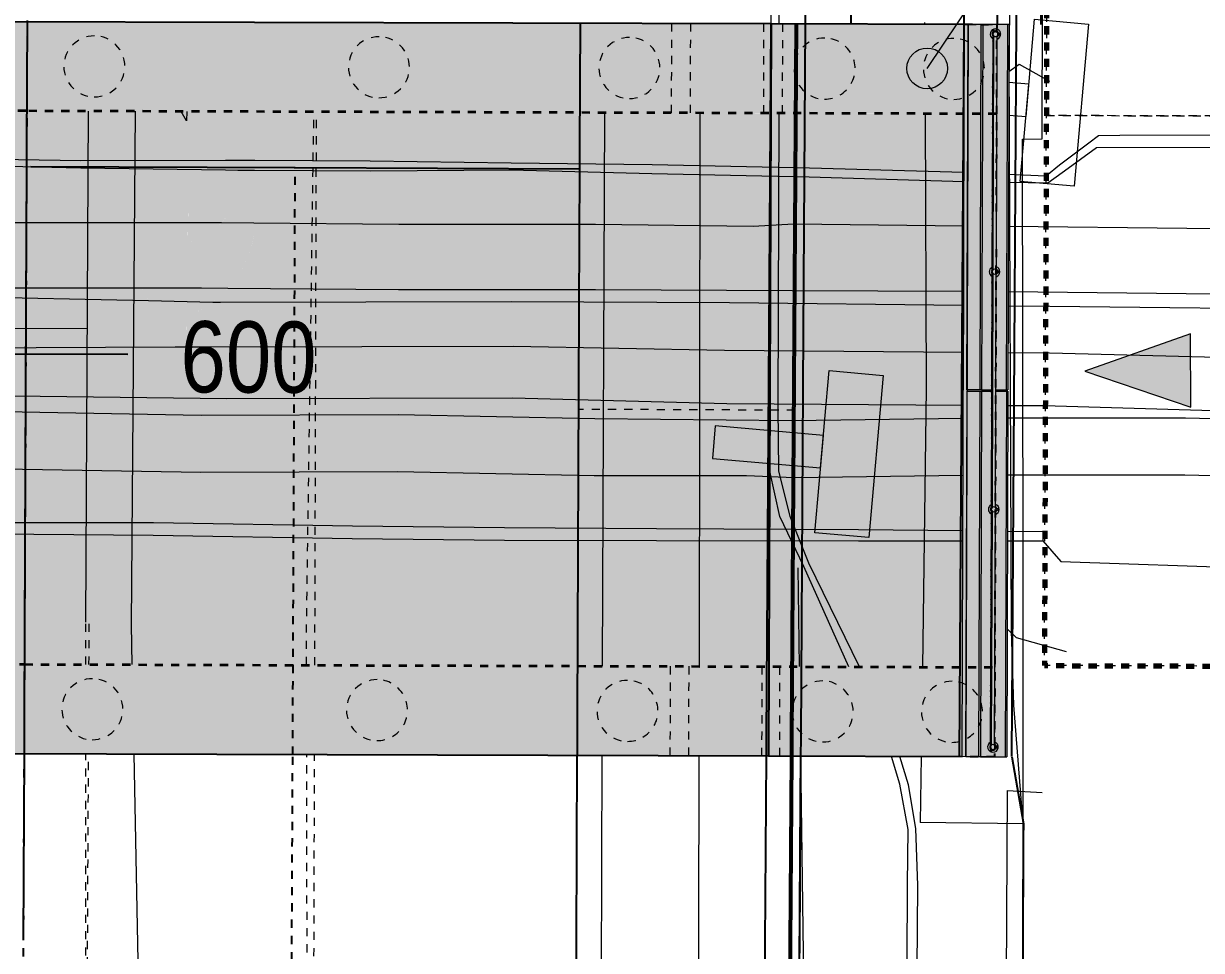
# Model space of a CAD drawing. Header units: metres. Extents: x -902 to -724, y 0 to 650.
# Drawn here: x -791.06 to -776.58, y 582.94 to 594.33 of the extents above; entities that cross this region are included whole.
import ezdxf

# ---------------------------------------------------------------- set-up
doc = ezdxf.new("R2010")
doc.units = ezdxf.units.M
for name, pattern in [('ControlLine', [0.02, 0.0125, -0.0025, 0.0025, -0.0025]), ('IMPORT-BDYS-Boundary _3_', [0.01, 0.009, -0.001]), ('IMPORT-BDYS-ProjBoundary', [0.008, 0.006, -0.002]), ('IMPORT-LNMK-LaneLine3 _3__2_', [0.012, 0.003, -0.009]), ('IMPORT-LNMK-LineCont _3_', [0.004, 0.001, -0.003]), ('JacobsDash', [0.0045, 0.003, -0.0015])]:
    doc.linetypes.add(name, pattern=pattern)
for name, color, linetype, lineweight in [('BRIDGE-ABUTMENT-CONC', 7, 'Continuous', 50), ('BRIDGE-FRAMING-LINE-18-HID', 7, 'JacobsDash', 15), ('BRIDGE-HDRAIL', 7, 'Continuous', 18), ('D-BDGE', 7, 'Continuous', 13), ('D-BDGE-FLOOR', 7, 'Continuous', 50), ('D-BDGE-FLOOR-HID', 7, 'JacobsDash', 15), ('D-BDGE-FNDN-LINES-18-HID', 7, 'JacobsDash', 15), ('D-BDGE-FRAMING', 7, 'Continuous', 50), ('D-BDGE-GEN-MOD', 7, 'Continuous', 35), ('D-BDGE-HDRAIL', 7, 'Continuous', 18), ('D-BDGE-LINE', 7, 'Continuous', 9), ('D-ENHA-GEN-LINE', 7, 'Continuous', 9), ('D-ENHA-TEXT', 7, 'Continuous', 9)]:
    doc.layers.add(name, color=color, linetype=linetype, lineweight=lineweight)
doc.styles.add('Arial Narrow_1', font='ARIALN.TTF', dxfattribs={"height": 0.875})

# ---------------------------------------------------------------- blocks, each defined once
blk = doc.blocks.new('T2DPAA-T2D-PWA-RW-M2D-000002_ControlLinesMinor_rvt-1-DRG-2871011 - SITE PLAN')
at = {"layer": 'D-BDGE', "color": 151, "linetype": 'ControlLine', "lineweight": 25, "true_color": 0x88c3ff}
blk.add_line((-1664.5, 535.071), (-1664.045, 643.233), dxfattribs=at)
at = {"layer": 'D-ENHA-GEN-LINE', "color": 151, "lineweight": 25, "true_color": 0x88c3ff}
blk.add_line((-1665.518, 590.28), (-1663.018, 590.27), dxfattribs=at)
blk.add_line((-1665.518, 590.28), (-1663.018, 590.27), dxfattribs=at)
at = {"layer": 'D-ENHA-GEN-LINE', "color": 151, "lineweight": 25, "true_color": 0x88c3ff, "insert": (-1662.366, 590.678), "char_height": 0.875, "width": 2.0443, "attachment_point": 1, "rotation": 359.7587, "style": 'Arial Narrow_1'}
blk.add_mtext('600', dxfattribs=at)
blk.add_mtext('600', dxfattribs=at)
blk = doc.blocks.new('T2DPAA-T2D-C3S-RW-M2D-100010_dwg-40802999-DRG-2871011 - SITE PLAN')
at = {"color": 9, "lineweight": 25, "true_color": 0xc3c3c3}
blk.add_line((251.097, -122.001), (253.358, -121.812), dxfattribs=at)
at = {"color": 9, "lineweight": 25, "true_color": 0xc3c3c3, "flags": 128}
for points in [[(253.362, -121.811), (253.871, -121.769), (258.854, -121.351), (260.554, -121.209), (260.82, -121.187), (262.333, -121.06)], [(260.558, -121.259), (260.829, -124.497), (260.975, -126.242), (261.121, -127.985)], [(253.938, -128.587), (254.439, -128.545), (259.421, -128.128), (261.121, -127.985), (261.388, -127.963), (262.908, -127.836)], [(222.989, -131.178), (224.543, -131.048), (227.521, -130.799), (228.525, -130.715), (229.526, -130.631), (233.035, -130.337), (233.036, -130.337), (234.508, -130.214), (239.491, -129.796), (242.979, -129.504), (243.065, -129.497), (244.474, -129.379), (246.528, -129.207), (248.461, -129.045), (248.463, -129.045), (248.464, -129.045), (249.456, -128.962), (251.212, -128.815), (251.31, -128.807), (251.412, -128.798), (251.431, -128.797), (251.664, -128.777), (253.933, -128.587)], [(263.142, -130.594), (264.634, -130.472), (267.781, -130.198), (269.445, -130.053), (269.482, -130.048), (269.518, -130.04), (269.554, -130.029), (269.588, -130.015), (269.621, -129.998), (269.81, -129.871), (269.84, -129.849), (270.731, -129.112), (270.921, -129.096)], [(263.387, -133.483), (264.878, -133.357), (266.458, -133.223), (266.585, -133.212), (269.352, -132.977), (269.927, -132.929), (270.894, -132.846), (271.468, -132.798), (271.746, -132.774), (271.802, -132.77), (271.983, -132.755), (272.573, -132.706), (272.589, -132.705), (274.842, -132.519)], [(254.135, -130.903), (254.362, -130.884), (259.345, -130.478), (263.106, -130.171)], [(263.189, -131.154), (264.681, -131.028), (266.27, -130.893), (266.395, -130.883), (266.395, -130.883), (269.099, -130.653), (269.137, -130.648), (269.541, -130.595), (269.831, -130.557), (270.315, -130.492), (270.898, -130.415), (270.996, -130.402), (271.533, -130.331)], [(254.16, -131.202), (254.386, -131.183), (259.37, -130.777), (263.131, -130.47)], [(254.162, -131.227), (254.388, -131.208), (259.372, -130.801), (263.133, -130.495)], [(254.171, -131.326), (254.397, -131.308), (259.38, -130.901), (263.142, -130.594)], [(248.609, -130.839), (248.614, -130.839), (249.466, -130.778), (249.544, -130.772), (251.306, -131.368), (251.331, -131.375), (251.435, -131.399), (251.46, -131.404), (251.486, -131.406), (251.599, -131.409), (251.625, -131.408), (251.864, -131.389), (254.155, -131.202)], [(248.611, -130.864), (248.616, -130.864), (249.468, -130.803), (249.541, -130.798), (251.298, -131.391), (251.325, -131.399), (251.429, -131.423), (251.457, -131.429), (251.485, -131.431), (251.598, -131.434), (251.627, -131.433), (251.866, -131.414), (254.157, -131.227)], [(248.619, -130.964), (248.624, -130.963), (249.475, -130.903), (249.529, -130.899), (251.266, -131.486), (251.302, -131.497), (251.406, -131.521), (251.443, -131.528), (251.48, -131.531), (251.596, -131.534), (251.633, -131.533), (251.874, -131.514), (254.165, -131.327)], [(248.744, -130.955), (249.529, -130.899), (251.266, -131.486), (251.48, -131.531), (251.633, -131.533), (253.634, -131.37), (254.172, -131.326)], [(251.605, -131.109), (251.84, -131.09), (254.129, -130.903)], [(263.341, -132.948), (264.832, -132.821), (266.426, -132.686), (266.551, -132.676), (266.551, -132.676), (269.256, -132.447), (269.294, -132.443), (269.853, -132.369), (270.814, -132.242), (271.689, -132.126)], [(263.303, -132.537), (264.799, -132.415), (266.293, -132.294)], [(254.336, -133.269), (256.966, -133.055), (261.95, -132.648), (263.306, -132.537)], [(263.356, -133.18), (264.851, -133.058), (266.346, -132.936)], [(254.391, -133.912), (259.372, -133.505), (263.358, -133.18)], [(254.389, -133.912), (253.579, -134.124), (253.417, -134.138), (252.936, -134.178), (252.42, -134.221), (251.424, -134.304), (250.427, -134.387), (249.525, -134.462), (249.513, -134.463), (249.43, -134.47), (248.434, -134.553), (247.437, -134.636), (246.441, -134.719), (245.444, -134.802), (244.515, -134.879), (244.448, -134.885), (244.417, -134.887), (243.451, -134.968), (242.455, -135.051), (241.458, -135.134), (240.462, -135.217)]]:
    blk.add_lwpolyline(points, dxfattribs=at)
at = {"color": 9, "linetype": 'IMPORT-LNMK-LaneLine3 _3__2_', "lineweight": 25, "true_color": 0xc3c3c3, "flags": 128}
for points in [[(253.642, -125.099), (254.147, -125.057), (259.129, -124.64), (260.829, -124.497)], [(202.492, -129.381), (203.522, -129.296), (204.321, -129.229), (207.908, -128.929), (209.304, -128.812), (211.28, -128.646), (212.572, -128.538), (214.286, -128.395), (215.06, -128.33), (219.269, -127.977), (221.929, -127.755), (222.697, -127.69), (224.251, -127.56), (227.229, -127.311), (228.233, -127.227), (229.234, -127.143), (232.743, -126.849), (232.744, -126.849), (234.216, -126.726), (239.199, -126.309), (242.687, -126.017), (242.773, -126.009), (244.182, -125.891), (246.236, -125.719), (248.169, -125.558), (248.171, -125.557), (248.172, -125.557), (249.164, -125.474), (250.92, -125.327), (251.018, -125.319), (251.12, -125.311), (251.139, -125.309), (251.372, -125.289), (253.637, -125.1)]]:
    blk.add_lwpolyline(points, dxfattribs=at)
blk = doc.blocks.new('T2DPAA-T2D-PWC-RW-M2D-100010_RoadDesign_rvt-1-DRG-2871011 - SITE PLAN')
at = {"color": 9, "lineweight": 25, "true_color": 0xc3c3c3, "rotation": 84.9723245667552}
blk.add_blockref('T2DPAA-T2D-C3S-RW-M2D-100010_dwg-40802999-DRG-2871011 - SITE PLAN', (-1807.835, 343.649), dxfattribs=at)
blk = doc.blocks.new('T2DPAA-T2D-PWA-SU-M2D-000002_dwg-40815123-DRG-2871011 - SITE PLAN')
at = {"color": 9, "linetype": 'IMPORT-LNMK-LineCont _3_', "lineweight": 18, "true_color": 0xc0c0c0}
blk.add_line((35.117, 1553.895), (35.637, 1553.938), dxfattribs=at)
at = {"color": 9, "lineweight": 18, "true_color": 0xc0c0c0}
for p, q in [((39.636, 1553.559), (39.688, 1552.769)), ((39.097, 1553.182), (39.109, 1553.05)), ((40.632, 1553.157), (40.623, 1553.258)), ((40.697, 1552.351), (40.665, 1552.749)), ((41.343, 1552.399), (41.326, 1552.604)), ((41.451, 1552.613), (41.468, 1552.408)), ((37.066, 1545.317), (35.856, 1545.194)), ((43.877, 1544.35), (43.857, 1544.348)), ((34.887, 1543.603), (34.08, 1543.544)), ((34.172, 1542.278), (37.357, 1542.562))]:
    blk.add_line(p, q, dxfattribs=at)
at = {"color": 9, "lineweight": 18, "true_color": 0xc0c0c0, "flags": 128}
for points in [[(34.192, 1577.745), (34.305, 1576.209), (34.437, 1573.817), (34.584, 1571.426), (34.73, 1569.036), (34.849, 1566.643), (34.989, 1564.951), (35.299, 1564.731), (35.305, 1564.726), (35.356, 1564.691), (35.488, 1563.325), (35.654, 1563.129), (35.705, 1563.069), (36.006, 1562.714), (36.08, 1562.626), (36.293, 1560.331), (36.475, 1558.136), (36.709, 1555.697), (36.924, 1553.258), (37.098, 1550.816), (37.244, 1548.952), (37.394, 1547.088), (37.6, 1544.613), (37.698, 1543.338)], [(38.371, 1543.395), (38.161, 1545.457), (38.137, 1546.043), (37.971, 1547.911), (37.808, 1550.323), (37.589, 1552.733), (37.417, 1555.159), (37.277, 1557.564), (37.017, 1559.967), (36.841, 1562.395), (36.667, 1564.8), (36.424, 1567.204), (36.213, 1569.623), (36.016, 1572.039), (35.83, 1574.452), (35.626, 1576.863), (35.553, 1577.732)], [(39.071, 1543.454), (38.858, 1545.548), (38.671, 1547.962), (38.507, 1550.378), (38.288, 1552.789), (38.117, 1555.205), (37.976, 1557.623), (37.715, 1560.03), (37.541, 1562.445), (37.365, 1564.86), (37.122, 1567.27), (36.912, 1569.682), (36.715, 1572.095), (36.529, 1574.509), (36.325, 1576.921), (36.258, 1577.724)], [(36.404, 1577.723), (36.473, 1576.824), (37, 1570.04), (37.252, 1566.359), (37.552, 1562.782), (37.969, 1559.493), (38.273, 1555.769), (38.523, 1552.495), (38.837, 1548.996), (38.999, 1546.364), (39.234, 1543.468)], [(36.977, 1577.717), (37.033, 1576.925), (37.617, 1570.129), (37.841, 1566.481), (38.136, 1562.903), (38.64, 1559.517), (38.862, 1555.739), (39.097, 1553.182)], [(37.672, 1577.71), (37.723, 1577.044), (38.378, 1570.184), (38.623, 1566.544), (38.87, 1562.986), (39.289, 1559.563), (39.481, 1555.888), (39.636, 1553.559)], [(39.781, 1553.661), (39.635, 1555.333), (39.431, 1557.746), (39.273, 1560.162), (39.058, 1562.574), (38.843, 1564.985), (38.696, 1567.403), (38.495, 1569.816), (38.293, 1572.228), (38.13, 1574.644), (37.926, 1577.057), (37.861, 1577.708)], [(40.623, 1553.258), (40.435, 1555.402), (40.232, 1557.806), (40.209, 1558.138), (40.189, 1558.563), (40.074, 1560.224), (39.859, 1562.645), (39.644, 1565.045), (39.497, 1567.46), (39.296, 1569.882), (39.094, 1572.289), (38.931, 1574.705), (38.726, 1577.13), (38.669, 1577.7)], [(41.326, 1552.604), (41.314, 1552.756), (41.185, 1554.531), (41.068, 1556.317), (40.913, 1558.101), (40.764, 1559.651), (40.704, 1560.328), (40.566, 1562.144), (40.482, 1563.021), (40.495, 1563.083), (40.527, 1563.151), (40.846, 1563.492), (40.746, 1564.753), (40.723, 1565.153), (40.695, 1565.646), (40.535, 1567.952), (40.354, 1570.257), (40.154, 1572.56), (39.977, 1574.741), (39.819, 1576.673), (39.716, 1577.689)], [(34.846, 1564.691), (35.01, 1564.704), (35.076, 1564.709), (35.216, 1564.609), (35.341, 1563.311), (35.959, 1562.593), (36.027, 1562.508), (36.2, 1560.323), (36.375, 1558.127), (36.576, 1555.688), (36.771, 1553.247), (36.945, 1550.805), (37.089, 1548.939), (37.247, 1547.075), (37.462, 1544.601), (37.573, 1543.327)], [(41.124, 1563.519), (40.945, 1563.504), (40.89, 1563.434), (40.853, 1563.389), (40.628, 1563.107), (40.583, 1563.055), (40.546, 1563.012), (40.656, 1562.151), (40.82, 1560.338), (40.867, 1559.66), (41.009, 1558.108), (41.15, 1556.324), (41.278, 1554.538), (41.438, 1552.766), (41.451, 1552.613)], [(41.939, 1553.925), (35.647, 1553.421), (35.162, 1553.369)], [(39.871, 1552.599), (39.846, 1552.921), (39.781, 1553.661)], [(41.993, 1553.294), (41.878, 1553.287), (41.987, 1553.36)], [(34.068, 1553.251), (29.224, 1552.728), (23.415, 1552.319), (22.844, 1552.279), (19.984, 1552.053), (16.019, 1551.682), (15.639, 1551.655), (14.263, 1551.558), (12.339, 1551.423), (8.487, 1551.105), (4.823, 1550.727), (-1.433, 1550.212), (-8.177, 1549.584), (-13.744, 1549.143), (-16.744, 1548.971), (-17.083, 1548.935)], [(40.665, 1552.749), (40.646, 1552.988), (40.632, 1553.157)], [(39.109, 1553.05), (39.137, 1552.747), (39.47, 1549.042), (39.651, 1546.448), (39.884, 1543.523)], [(39.688, 1552.769), (39.694, 1552.674), (40.014, 1549.116), (40.24, 1546.437), (40.458, 1543.572)], [(40.624, 1543.586), (40.449, 1545.683), (40.248, 1548.095), (40.037, 1550.507), (39.871, 1552.599)], [(41.427, 1543.654), (41.265, 1545.739), (41.195, 1546.231), (41.048, 1548.164), (40.838, 1550.574), (40.697, 1552.351)], [(41.97, 1543.7), (41.861, 1545.597), (41.732, 1547.529), (41.623, 1549.258), (41.458, 1550.982), (41.343, 1552.399)], [(41.468, 1552.408), (41.584, 1550.993), (41.714, 1549.264), (41.845, 1547.536), (41.975, 1545.604), (42.086, 1543.709)], [(43.697, 1546.23), (50, 1546.745), (51.468, 1547.454), (51.938, 1547.566), (53.975, 1547.719), (58.389, 1548.047), (58.717, 1548.084), (60.831, 1548.263), (65.271, 1548.655), (69.415, 1549.025), (71.871, 1549.252), (72.402, 1549.274), (78.431, 1549.71), (78.784, 1549.768), (83.669, 1550.207), (88.464, 1550.546), (89.134, 1550.528), (89.91, 1550.393), (90.615, 1550.147), (91.334, 1549.735), (91.998, 1549.181)], [(43.705, 1546.129), (50.093, 1546.666), (51.383, 1547.298), (52.024, 1547.254), (53.989, 1547.414), (58.398, 1547.745), (58.756, 1547.961), (60.9, 1548.178)], [(35.752, 1546.416), (38.932, 1546.691), (42.527, 1547.002)], [(19.405, 1545.036), (26.457, 1545.643), (32.481, 1546.134), (34.657, 1546.322)], [(35.908, 1544.584), (37.086, 1545.243), (37.675, 1545.59), (38.217, 1545.764), (39.015, 1545.849), (42.6, 1546.141)], [(35.919, 1544.452), (37.132, 1545.186), (37.684, 1545.466), (38.232, 1545.653), (39.004, 1545.731), (42.609, 1546.036)], [(34.762, 1545.082), (28.441, 1544.439), (22.029, 1543.976), (17.708, 1543.704)], [(42.761, 1544.247), (39.397, 1543.936), (35.985, 1543.684)], [(19.43, 1542.465), (26.705, 1543.081), (33.305, 1543.633), (33.979, 1543.684), (34.525, 1543.833), (34.857, 1543.964)], [(19.48, 1542.355), (26.68, 1542.976), (33.303, 1543.505), (34.002, 1543.59), (34.527, 1543.725), (34.865, 1543.863)], [(42.58, 1542.784), (47.657, 1543.218), (52.339, 1543.627), (52.447, 1543.581)], [(-1.093, 1538.732), (-1.165, 1539.333), (-0.713, 1539.361), (5.581, 1539.88), (11.255, 1540.36), (11.686, 1540.412), (14.269, 1540.601), (14.276, 1540.571), (17.387, 1540.824), (25.087, 1541.502), (30.112, 1541.937), (34.172, 1542.278), (34.08, 1543.544)], [(34.172, 1542.278), (35.615, 1542.524), (36.522, 1542.629), (43.562, 1543.279), (44.309, 1543.334), (44.337, 1543.349)], [(42.035, 1542.341), (42.035, 1543.007), (43.235, 1543.007), (43.235, 1543.254)], [(42.835, 1543.22), (42.835, 1543.007), (44.035, 1543.007), (44.035, 1542.341), (42.035, 1542.341)], [(43.366, 1543.265), (43.468, 1543.149), (43.295, 1542.758)], [(37.357, 1542.562), (42.553, 1543.026), (42.58, 1542.784)], [(40.5, 1543.023), (40.539, 1542.509), (40.824, 1538.827), (41.204, 1535.212), (41.509, 1531.576), (41.796, 1528.073), (42.029, 1524.276), (42.343, 1521.625)], [(42.467, 1521.64), (42.279, 1523.969), (42.091, 1526.383), (41.879, 1528.795), (41.67, 1531.207), (41.444, 1533.618), (41.222, 1536.029), (41.024, 1538.442), (40.835, 1540.856), (40.668, 1543.037)], [(43.264, 1521.754), (43.08, 1524.033), (42.892, 1526.449), (42.68, 1528.865), (42.471, 1531.279), (42.244, 1533.692), (42.022, 1536.098), (41.825, 1538.506), (41.636, 1540.918), (41.469, 1543.105)], [(44.251, 1521.896), (44.08, 1523.882), (43.929, 1525.901), (43.765, 1527.919), (43.547, 1530.326), (43.344, 1532.735), (43.111, 1535.141), (42.908, 1537.55), (42.721, 1539.961), (42.53, 1542.108), (42.209, 1542.478), (42.102, 1542.6), (42.041, 1542.668), (42.008, 1543.15)], [(42.111, 1543.159), (42.132, 1542.704), (42.135, 1542.692), (42.281, 1542.544), (42.581, 1542.208), (42.683, 1542.097), (42.707, 1541.839), (42.866, 1540.111), (43.014, 1538.133), (43.245, 1536.165), (43.327, 1534.023), (43.472, 1532.595), (43.605, 1530.811), (43.765, 1528.57), (43.991, 1526.334), (44.158, 1524.093), (44.365, 1521.913)], [(40.926, 1521.418), (40.708, 1523.836), (40.497, 1526.248), (40.28, 1528.66), (40.06, 1531.071), (39.846, 1533.483), (39.677, 1535.898), (39.47, 1538.31), (39.315, 1540.727), (39.123, 1542.904)], [(39.279, 1542.917), (39.315, 1542.477), (39.534, 1538.736), (39.843, 1535.131), (40.101, 1531.458), (40.425, 1527.98), (40.752, 1524.158), (40.981, 1521.423)], [(39.928, 1542.974), (39.969, 1542.463), (40.192, 1538.82), (40.529, 1535.18), (40.802, 1531.498), (41.148, 1528.024), (41.465, 1524.246), (41.678, 1521.451)], [(37.74, 1542.787), (37.773, 1542.353), (37.659, 1542.343), (37.425, 1542.103), (37.68, 1537.326), (37.897, 1535.106), (38.248, 1530.661), (39.014, 1521.815), (39.07, 1521.151)], [(37.621, 1542.777), (37.659, 1542.343), (37.425, 1542.103)], [(40.231, 1521.318), (40.009, 1523.774), (39.798, 1526.186), (39.581, 1528.596), (39.361, 1531.008), (39.147, 1533.427), (38.978, 1535.844), (38.771, 1538.258), (38.615, 1540.674), (38.424, 1542.845)], [(36.326, 1541.936), (36.445, 1542.563), (36.544, 1542.686)], [(17.405, 1540.781), (17.33, 1541.169), (24.208, 1541.73), (30.705, 1542.187), (34.566, 1542.507), (34.576, 1542.082)]]:
    blk.add_lwpolyline(points, dxfattribs=at)
at = {"color": 9, "linetype": 'IMPORT-LNMK-LineCont _3_', "lineweight": 18, "true_color": 0xc0c0c0, "flags": 128}
for points in [[(22.864, 1552.851), (29.063, 1553.392), (34.021, 1553.804)], [(35.344, 1551.228), (35.834, 1551.272), (42.125, 1551.735)], [(12.496, 1549.299), (16.148, 1549.536), (20.083, 1549.921), (23.384, 1550.195), (29.224, 1550.681), (34.248, 1551.13)]]:
    blk.add_lwpolyline(points, dxfattribs=at)
at = {"color": 9, "lineweight": 18, "true_color": 0xc0c0c0, "flags": 128}
blk.add_lwpolyline([(37.512, 1544.48), (37.512, 1545.146), (38.712, 1545.146), (38.712, 1546.48), (38.312, 1546.48), (38.312, 1545.146), (39.512, 1545.146), (39.512, 1544.48)], close=True, dxfattribs=at)
blk = doc.blocks.new('T2DPAA-T2D-PWA-SU-M2D-000001_dwg-40815111-DRG-2871011 - SITE PLAN')
at = {"color": 9, "linetype": 'IMPORT-BDYS-Boundary _3_', "lineweight": 18, "true_color": 0xc0c0c0}
blk.add_line((121.069, 1639.337), (124.495, 1599.034), dxfattribs=at)
at = {"color": 9, "linetype": 'IMPORT-BDYS-Boundary _3_', "lineweight": 18, "true_color": 0xc0c0c0, "flags": 128}
for points in [[(124.495, 1599.034), (121.069, 1639.337), (138.228, 1640.786)], [(117.761, 1598.442), (114.514, 1636.639), (114.333, 1638.769), (121.069, 1639.337)]]:
    blk.add_lwpolyline(points, dxfattribs=at)
blk = doc.blocks.new('T2DPAA-T2D-PWA-GN-XRF-000103_dwg-40807629-DRG-2871011 - SITE PLAN')
at = {"color": 200, "linetype": 'IMPORT-BDYS-ProjBoundary', "lineweight": 70, "true_color": 0xbf00ff, "flags": 128}
blk.add_lwpolyline([(380.558, 1470.686), (378.19, 1470.486), (376.33, 1492.407), (361.133, 1491.138), (328.778, 1488.393), (322.042, 1487.824), (322.223, 1485.695), (300.56, 1483.866), (300.379, 1485.996), (285.193, 1484.714), (287.006, 1463.393), (271.82, 1462.102), (270.55, 1477.048), (270.352, 1477.215)], dxfattribs=at)
blk = doc.blocks.new('ASSA_Driveway_dwg-40817344-DRG-2871011 - SITE PLAN')
at = {"lineweight": 18, "true_color": 0xc0c0c0}
blk.add_hatch(color=9, dxfattribs=at).paths.add_polyline_path([(-10.116, -3.303), (-9.517, -3.261), (-9.481, -3.334), (-9.439, -3.404), (-9.392, -3.473), (-9.34, -3.54), (-9.284, -3.603), (-9.223, -3.663), (-9.157, -3.719), (-9.089, -3.771), (-9.016, -3.818), (-8.941, -3.86), (-8.864, -3.897), (-8.785, -3.928), (-8.705, -3.954), (-8.613, -3.977), (-8.544, -3.989), (-8.463, -3.999), (-6.938, -3.886), (-6.955, -3.683), (-7.979, -3.755), (-8.057, -3.735), (-8.134, -3.707), (-8.21, -3.672), (-8.282, -3.629), (-8.35, -3.579), (-8.413, -3.522), (-8.471, -3.459), (-8.521, -3.392), (-8.564, -3.321), (-8.6, -3.248), (-8.62, -3.198), (-8.22, -3.17), (-9.16, -2.635), (-9.549, -2.907)])
at = {"color": 9, "lineweight": 18, "true_color": 0xc0c0c0}
for p, q in [((-10.293, 4.169), (-9.775, -2.061)), ((-13.37, -2.359), (-7.111, -1.84)), ((-13.35, -8.737), (-6.574, -8.167)), ((-22.892, -9.539), (-14.446, -8.829))]:
    blk.add_line(p, q, dxfattribs=at)
at = {"color": 9, "linetype": 'IMPORT-LNMK-LineCont _3_', "lineweight": 18, "true_color": 0xc0c0c0}
for p, q in [((-13.888, -2.404), (-13.37, -2.359)), ((-23.427, -3.248), (-14.984, -2.501)), ((-13.649, -5.211), (-6.874, -4.635)), ((-23.191, -6.022), (-14.746, -5.304))]:
    blk.add_line(p, q, dxfattribs=at)
blk = doc.blocks.new('T2DPAA-T2D-PWA-SU-M2D-000100_Survey_rvt-1-DRG-2871011 - SITE PLAN')
at = {"color": 9, "lineweight": 18, "true_color": 0xc0c0c0, "rotation": 84.9723245667552}
for name, p in [('T2DPAA-T2D-PWA-SU-M2D-000001_dwg-40815111-DRG-2871011 - SITE PLAN', (-29.301, 328.935)), ('T2DPAA-T2D-PWA-SU-M2D-000002_dwg-40815123-DRG-2871011 - SITE PLAN', (-118.655, 415.297)), ('T2DPAA-T2D-PWA-GN-XRF-000103_dwg-40807629-DRG-2871011 - SITE PLAN', (-197.868, 135.253)), ('ASSA_Driveway_dwg-40817344-DRG-2871011 - SITE PLAN', (-1664.711, 600.503))]:
    blk.add_blockref(name, p, dxfattribs=at)
blk = doc.blocks.new('08_ADC_Barrier_Precast_T2D_MBP-02-A - MBP-02-A-7332805-DRG-2871011 - SITE PLAN')
at = {"layer": 'D-BDGE-GEN-MOD', "lineweight": 15}
blk.add_line((0.887, 0), (2.241, 0), dxfattribs=at)
blk = doc.blocks.new('Railing - TopMount-Start-V125-DRG-2871011 - SITE PLAN')
at = {"layer": 'BRIDGE-HDRAIL', "lineweight": 15}
for p, q in [((-0.031, 0.053), (-0.035, 0.045)), ((-0.035, 0.045), (-0.031, 0.037)), ((-0.022, 0.053), (-0.031, 0.053)), ((-0.031, 0.037), (-0.022, 0.037)), ((-0.017, 0.045), (-0.022, 0.053)), ((-0.022, 0.037), (-0.017, 0.045)), ((0.048, 0.008), (0.043, 0)), ((0.057, 0.008), (0.048, 0.008)), ((0.062, 0), (0.057, 0.008)), ((-0.033, -0.042), (-0.035, -0.045)), ((-0.035, -0.045), (-0.033, -0.049)), ((-0.022, -0.037), (-0.03, -0.037)), ((-0.03, -0.053), (-0.022, -0.053)), ((0.043, 0), (0.048, -0.008)), ((0.048, -0.008), (0.057, -0.008)), ((0.057, -0.008), (0.062, 0))]:
    blk.add_line(p, q, dxfattribs=at)
for centre, radius, start, end in [((0, 0), 0.065, 90, 239.22), ((0, 0), 0.04, 90, 215.246), ((-0.026, 0.045), 0.012, 90, 270), ((-0.026, 0.045), 0.006, 90, 270), ((0, 0), 0.0302, 90, 270), ((-0.026, 0.045), 0.012, 270, 90), ((-0.026, 0.045), 0.006, 270, 90), ((0, 0), 0.065, 289.183, 90), ((0, 0), 0.04, 302.1678, 90), ((0, 0), 0.0302, 270, 90), ((0.053, 0), 0.012, 90, 270), ((0.053, 0), 0.006, 90, 270), ((0.053, 0), 0.012, 270, 90), ((0.053, 0), 0.006, 270, 90), ((-0.026, -0.045), 0.012, 120.754, 239.6816), ((-0.026, -0.045), 0.006, 90, 135), ((-0.026, -0.045), 0.006, 225, 270), ((0, 0), 0.065, 242.2007, 250.817), ((-0.026, -0.045), 0.012, 90, 105), ((-0.026, -0.045), 0.012, 255, 270), ((0, 0), 0.04, 225, 237.8322), ((-0.026, -0.045), 0.012, 60, 90), ((-0.026, -0.045), 0.006, 30, 90), ((-0.026, -0.045), 0.006, 270, 330), ((-0.026, -0.045), 0.012, 270, 300)]:
    blk.add_arc(centre, radius, start, end, dxfattribs=at)
blk = doc.blocks.new('Railing - TopMount-End-V126-DRG-2871011 - SITE PLAN')
at = {"layer": 'BRIDGE-HDRAIL', "lineweight": 15}
for p, q in [((-0.033, 0.049), (-0.035, 0.045)), ((-0.035, 0.045), (-0.033, 0.042)), ((-0.022, 0.053), (-0.03, 0.053)), ((-0.03, 0.037), (-0.022, 0.037)), ((0.048, 0.008), (0.043, 0)), ((0.057, 0.008), (0.048, 0.008)), ((0.062, 0), (0.057, 0.008)), ((-0.031, -0.037), (-0.035, -0.045)), ((-0.035, -0.045), (-0.031, -0.053)), ((-0.022, -0.037), (-0.031, -0.037)), ((-0.031, -0.053), (-0.022, -0.053)), ((-0.017, -0.045), (-0.022, -0.037)), ((-0.022, -0.053), (-0.017, -0.045)), ((0.043, 0), (0.048, -0.008)), ((0.048, -0.008), (0.057, -0.008)), ((0.057, -0.008), (0.062, 0))]:
    blk.add_line(p, q, dxfattribs=at)
for centre, radius, start, end in [((0, 0), 0.065, 120.78, 270), ((0, 0), 0.04, 150, 270), ((-0.026, 0.045), 0.012, 120, 240), ((0, 0), 0.065, 109.1878, 117.7993), ((-0.026, 0.045), 0.006, 90, 135), ((-0.026, 0.045), 0.006, 225, 270), ((0, 0), 0.0302, 90, 270), ((-0.026, 0.045), 0.012, 90, 105), ((-0.026, 0.045), 0.012, 255, 270), ((0, 0), 0.04, 122.1728, 135), ((-0.026, 0.045), 0.012, 60, 90), ((-0.026, 0.045), 0.006, 30, 90), ((-0.026, 0.045), 0.006, 270, 330), ((-0.026, 0.045), 0.012, 270, 300), ((0, 0), 0.065, 270, 70.8122), ((0, 0), 0.04, 270, 57.8272), ((0, 0), 0.0302, 270, 90), ((0.053, 0), 0.012, 90, 270), ((0.053, 0), 0.006, 90, 270), ((0.053, 0), 0.012, 270, 90), ((0.053, 0), 0.006, 270, 90), ((-0.026, -0.045), 0.012, 90, 270), ((-0.026, -0.045), 0.006, 90, 270), ((-0.026, -0.045), 0.012, 270, 90), ((-0.026, -0.045), 0.006, 270, 90)]:
    blk.add_arc(centre, radius, start, end, dxfattribs=at)
blk = doc.blocks.new('Railing - 2920-7669627-DRG-2871011 - SITE PLAN')
at = {"layer": 'D-BDGE-HDRAIL', "lineweight": 9, "true_color": 0x969696}
h = blk.add_hatch(dxfattribs=at)
h.set_pattern_fill('FP_3', color=252, style=0, pattern_type=2)
h.set_pattern_definition([(45, (0, 0.60772), (-0.0353553, 0.0353553), []), (135, (0, 0.60772), (-0.0353553, -0.0353553), [])])
h.paths.add_polyline_path([(0.001, -1.46), (-0.001, 1.46), (-0.002, 1.46), (-0.002, -1.46)])
at = {"layer": 'BRIDGE-HDRAIL', "lineweight": 15}
for p, q in [((-0.002, 1.46), (0.001, 1.46)), ((-0.002, 1.46), (-0.002, -1.46)), ((0.001, 1.46), (0.001, -1.46)), ((-0.002, -1.46), (0.001, -1.46))]:
    blk.add_line(p, q, dxfattribs=at)
blk = doc.blocks.new('Railing - TopMount-Intermediate-V127-DRG-2871011 - SITE PLAN')
at = {"layer": 'BRIDGE-HDRAIL', "lineweight": 15}
for p, q in [((-0.033, 0.049), (-0.035, 0.045)), ((-0.035, 0.045), (-0.033, 0.042)), ((-0.022, 0.053), (-0.03, 0.053)), ((-0.03, 0.037), (-0.022, 0.037)), ((0.048, 0.008), (0.043, 0)), ((0.057, 0.008), (0.048, 0.008)), ((0.062, 0), (0.057, 0.008)), ((-0.033, -0.042), (-0.035, -0.045)), ((-0.035, -0.045), (-0.033, -0.049)), ((-0.022, -0.037), (-0.03, -0.037)), ((-0.03, -0.053), (-0.022, -0.053)), ((0.043, 0), (0.048, -0.008)), ((0.048, -0.008), (0.057, -0.008)), ((0.057, -0.008), (0.062, 0))]:
    blk.add_line(p, q, dxfattribs=at)
for centre, radius, start, end in [((0, 0), 0.065, 120.78, 239.22), ((0, 0), 0.04, 150, 210), ((-0.026, 0.045), 0.012, 120, 240), ((0, 0), 0.065, 110.4333, 117.7993), ((-0.026, 0.045), 0.006, 90, 135), ((-0.026, 0.045), 0.006, 225, 270), ((0, 0), 0.0302, 90, 270), ((-0.026, 0.045), 0.012, 90, 105), ((-0.026, 0.045), 0.012, 255, 270), ((0, 0), 0.04, 120, 135), ((-0.026, 0.045), 0.012, 60, 90), ((-0.026, 0.045), 0.006, 30, 90), ((-0.026, 0.045), 0.006, 270, 330), ((-0.026, 0.045), 0.012, 270, 288.8057), ((0, 0), 0.0302, 270, 90), ((0, 0), 0.065, 288.4966, 71.5034), ((0, 0), 0.04, 300.8648, 59.1352), ((0.053, 0), 0.012, 90, 270), ((0.053, 0), 0.006, 90, 270), ((0.053, 0), 0.012, 270, 90), ((0.053, 0), 0.006, 270, 90), ((-0.026, -0.045), 0.012, 120, 240), ((-0.026, -0.045), 0.006, 90, 135), ((-0.026, -0.045), 0.006, 225, 270), ((0, 0), 0.065, 242.2007, 249.9716), ((-0.026, -0.045), 0.012, 90, 105), ((-0.026, -0.045), 0.012, 255, 270), ((0, 0), 0.04, 225, 236.0616), ((-0.026, -0.045), 0.012, 69.954, 90), ((-0.026, -0.045), 0.006, 30, 90), ((-0.026, -0.045), 0.006, 270, 330), ((-0.026, -0.045), 0.012, 270, 290.4508)]:
    blk.add_arc(centre, radius, start, end, dxfattribs=at)
blk = doc.blocks.new('Railing - TopMount-Intermediate-V128-DRG-2871011 - SITE PLAN')
at = {"layer": 'BRIDGE-HDRAIL', "lineweight": 15}
for p, q in [((-0.033, 0.049), (-0.035, 0.045)), ((-0.035, 0.045), (-0.033, 0.042)), ((-0.022, 0.053), (-0.03, 0.053)), ((-0.03, 0.037), (-0.022, 0.037)), ((0.048, 0.008), (0.043, 0)), ((0.057, 0.008), (0.048, 0.008)), ((0.062, 0), (0.057, 0.008)), ((-0.033, -0.042), (-0.035, -0.045)), ((-0.035, -0.045), (-0.033, -0.049)), ((-0.022, -0.037), (-0.03, -0.037)), ((-0.03, -0.053), (-0.022, -0.053)), ((0.043, 0), (0.048, -0.008)), ((0.048, -0.008), (0.057, -0.008)), ((0.057, -0.008), (0.062, 0))]:
    blk.add_line(p, q, dxfattribs=at)
for centre, radius, start, end in [((0, 0), 0.065, 120.78, 239.22), ((0, 0), 0.04, 150, 210), ((-0.026, 0.045), 0.012, 120, 240), ((0, 0), 0.065, 108.4966, 117.7993), ((-0.026, 0.045), 0.006, 90, 135), ((-0.026, 0.045), 0.006, 225, 270), ((0, 0), 0.0302, 90, 270), ((-0.026, 0.045), 0.012, 90, 105), ((-0.026, 0.045), 0.012, 255, 270), ((0, 0), 0.04, 120.8648, 135), ((-0.026, 0.045), 0.012, 60, 90), ((-0.026, 0.045), 0.006, 30, 90), ((-0.026, 0.045), 0.006, 270, 330), ((-0.026, 0.045), 0.012, 270, 300), ((0, 0), 0.0302, 270, 90), ((0, 0), 0.065, 288.4966, 71.5034), ((0, 0), 0.04, 300.8648, 59.1352), ((0.053, 0), 0.012, 90, 270), ((0.053, 0), 0.006, 90, 270), ((0.053, 0), 0.012, 270, 90), ((0.053, 0), 0.006, 270, 90), ((-0.026, -0.045), 0.012, 120, 240), ((-0.026, -0.045), 0.006, 90, 135), ((-0.026, -0.045), 0.006, 225, 270), ((0, 0), 0.065, 242.2007, 251.5034), ((-0.026, -0.045), 0.012, 90, 105), ((-0.026, -0.045), 0.012, 255, 270), ((0, 0), 0.04, 225, 239.1352), ((-0.026, -0.045), 0.012, 60, 90), ((-0.026, -0.045), 0.006, 30, 90), ((-0.026, -0.045), 0.006, 270, 330), ((-0.026, -0.045), 0.012, 270, 300)]:
    blk.add_arc(centre, radius, start, end, dxfattribs=at)
blk = doc.blocks.new('Railing - Railing-7520631-DRG-2871011 - SITE PLAN')
at = {"layer": 'BRIDGE-HDRAIL', "lineweight": 15}
for p, q in [((447.088, 1698.084), (444.221, 1697.841)), ((444.225, 1697.799), (447.092, 1698.041)), ((444.179, 1697.838), (441.312, 1697.596)), ((441.315, 1697.553), (444.182, 1697.796)), ((441.269, 1697.592), (438.402, 1697.35)), ((438.406, 1697.308), (441.273, 1697.55))]:
    blk.add_line(p, q, dxfattribs=at)
at = {"rotation": 274.827386638001}
for name, p in [('Railing - 2920-7669627-DRG-2871011 - SITE PLAN', (445.654, 1697.973)), ('Railing - TopMount-Start-V125-DRG-2871011 - SITE PLAN', (447.111, 1698.064)), ('Railing - TopMount-Intermediate-V127-DRG-2871011 - SITE PLAN', (444.202, 1697.819)), ('Railing - 2920-7669627-DRG-2871011 - SITE PLAN', (442.744, 1697.727)), ('Railing - 2920-7669627-DRG-2871011 - SITE PLAN', (439.835, 1697.481)), ('Railing - TopMount-Intermediate-V128-DRG-2871011 - SITE PLAN', (441.292, 1697.573)), ('Railing - TopMount-End-V126-DRG-2871011 - SITE PLAN', (438.382, 1697.327))]:
    blk.add_blockref(name, p, dxfattribs=at)
blk = doc.blocks.new('01_SFO_FRP_Pile_CastInPlace_CS - CAST-IN-PLACE PILE - 0750-7668704-DRG-2871011 - SITE PLAN')
at = {"layer": 'D-BDGE-FNDN-LINES-18-HID'}
for start, end in [(90, 270), (270, 90)]:
    blk.add_arc((0, 0), 0.375, start, end, dxfattribs=at)
blk = doc.blocks.new('CS_Annot_Symb_Direction - ARROW LEFT_1-1930457-DRG-2871011 - SITE PLAN')
at = {"layer": 'D-ENHA-GEN-LINE'}
blk.add_hatch(color=256, dxfattribs=at).paths.add_polyline_path([(0, -0.001798), (-0.005205, 0), (0, 0.001798)])
for p, q in [((0, 0.001798), (-0.005205, 0)), ((0, -0.001798), (0, 0.001798)), ((-0.005205, 0), (0, -0.001798))]:
    blk.add_line(p, q, dxfattribs=at)

msp = doc.modelspace()

# ---------------------------------------------------------------- hatches: boundary and pattern name
at = {"layer": 'BRIDGE-ABUTMENT-CONC', "lineweight": 5, "true_color": 0xc0c0c0}
for points in [[(-791.034, 593.26), (-791.032, 594.36), (-801.485, 594.391), (-801.486, 593.291), (-794.012, 593.269)], [(-779.499, 593.225), (-779.495, 594.325), (-791.03, 594.36), (-791.032, 593.26), (-790.514, 593.258), (-779.524, 593.226)], [(-791.051, 585.36), (-791.05, 586.46), (-791.051, 586.46), (-801.511, 586.491), (-801.512, 585.391), (-791.051, 585.36)], [(-779.519, 585.325), (-779.524, 585.326), (-779.52, 586.425), (-791.048, 586.46), (-791.05, 585.36), (-779.524, 585.325)]]:
    msp.add_hatch(color=9, dxfattribs=at).paths.add_polyline_path(points)
at = {"layer": 'D-BDGE-FRAMING', "lineweight": 5, "true_color": 0xc0c0c0}
for points in [[(-779.477, 585.325), (-779.448, 594.324), (-779.495, 594.324), (-779.524, 585.326), (-779.519, 585.325)], [(-779.095, 594.324), (-779.096, 594.324), (-779.096, 594.324)]]:
    msp.add_hatch(color=9, dxfattribs=at).paths.add_polyline_path(points)
h = msp.add_hatch(color=9, dxfattribs=at)
h.paths.add_polyline_path([(-779.124, 585.324), (-779.124, 585.324), (-779.144, 585.324)])
h.paths.add_polyline_path([(-779.476, 585.325), (-779.473, 586.069), (-779.46, 589.817), (-779.16, 589.817), (-779.162, 589.833), (-779.462, 589.834), (-779.477, 585.325)])
h.paths.add_polyline_path([(-779.148, 589.816), (-779.148, 589.833), (-779.157, 589.832), (-779.157, 589.816), (-779.152, 589.816)])
at = {"layer": 'D-BDGE-LINE', "true_color": 0xc0c0c0}
h = msp.add_hatch(color=9, dxfattribs=at)
h.paths.add_polyline_path([(-778.973, 585.323), (-778.944, 594.323), (-779.447, 594.324), (-779.462, 589.834), (-779.16, 589.832), (-779.162, 589.816), (-779.46, 589.817), (-779.476, 585.325), (-778.988, 585.323)])
h.paths.add_polyline_path([(-779.486, 585.325), (-779.581, 585.326), (-814.313, 585.43), (-814.205, 586.53), (-779.52, 586.425), (-779.499, 593.225), (-788.212, 593.252), (-788.233, 591.722), (-788.249, 591.643), (-788.268, 591.575), (-788.299, 591.485), (-788.332, 591.407), (-788.37, 591.331), (-788.413, 591.258), (-788.462, 591.187), (-788.515, 591.119), (-788.572, 591.055), (-788.634, 590.995), (-788.699, 590.939), (-788.767, 590.889), (-788.838, 590.843), (-788.91, 590.802), (-788.993, 590.764), (-789.06, 590.737), (-789.07, 590.137), (-789.653, 591.147), (-789.037, 592.036), (-789.044, 591.636), (-788.993, 591.652), (-788.916, 591.681), (-788.842, 591.717), (-788.771, 591.762), (-788.704, 591.813), (-788.634, 591.88), (-788.572, 591.953), (-788.536, 592.003), (-788.494, 592.075), (-788.46, 592.15), (-788.433, 592.226), (-788.415, 593.252), (-801.489, 593.291), (-801.484, 594.391), (-794.012, 594.372), (-813.998, 594.435), (-814.881, 585.433), (-814.881, 585.432), (-814.881, 585.429), (-779.524, 585.325)])
h.paths.add_polyline_path([(-779.172, 585.444), (-779.172, 585.444), (-779.172, 585.452)])
h.paths.add_polyline_path([(-779.148, 589.816), (-779.157, 589.816), (-779.157, 589.833), (-779.148, 589.832), (-779.148, 589.816)])
h.paths.add_polyline_path([(-779.151, 591.284), (-779.15, 591.288), (-779.147, 591.299)])
h.paths.add_polyline_path([(-801.489, 593.291), (-813.538, 593.328), (-813.43, 594.427), (-801.486, 594.391), (-801.489, 593.435)])
at = {"layer": 'D-ENHA-TEXT'}
h = msp.add_hatch(color=256, dxfattribs=at)
edge = h.paths.add_edge_path()
edge.add_arc((-779.951, 593.783), 0.25, 0, 360)

# ---------------------------------------------------------------- linework, layer by layer
at = {"layer": 'BRIDGE-FRAMING-LINE-18-HID'}
for p, q in [((-783.094, 593.236), (-783.091, 594.336)), ((-782.862, 593.236), (-782.858, 594.336)), ((-781.961, 593.233), (-781.958, 594.333)), ((-781.73, 594.332), (-781.734, 593.232)), ((-779.495, 594.326), (-779.495, 594.325)), ((-779.495, 594.325), (-779.495, 594.326)), ((-779.448, 594.324), (-779.095, 594.324)), ((-779.095, 594.324), (-779.124, 585.324)), ((-779.095, 594.324), (-779.095, 594.324)), ((-783.11, 586.436), (-783.114, 585.336)), ((-782.883, 586.436), (-782.886, 585.336)), ((-781.983, 586.433), (-781.987, 585.333)), ((-781.764, 585.332), (-781.761, 586.432)), ((-779.121, 585.924), (-779.119, 586.424)), ((-779.119, 586.424), (-779.119, 586.424))]:
    msp.add_line(p, q, dxfattribs=at)
at = {"layer": 'D-BDGE', "linetype": 'JacobsDash', "lineweight": 35}
for p, q in [((-791.034, 593.26), (-801.489, 593.291)), ((-779.099, 593.224), (-791.034, 593.26)), ((-801.511, 586.491), (-791.048, 586.46)), ((-791.048, 586.46), (-779.119, 586.424))]:
    msp.add_line(p, q, dxfattribs=at)
at = {"layer": 'D-BDGE', "color": 8, "linetype": 'JacobsDash', "lineweight": 15, "true_color": 0x808080}
msp.add_line((-781.576, 589.582), (-784.234, 589.593), dxfattribs=at)
at = {"layer": 'D-BDGE-FLOOR', "lineweight": 25}
for p, q in [((-801.486, 594.391), (-781.871, 594.333)), ((-781.871, 594.333), (-781.9, 585.333)), ((-781.871, 594.333), (-779.495, 594.325)), ((-781.9, 585.333), (-795.162, 585.372)), ((-779.519, 585.325), (-781.9, 585.333))]:
    msp.add_line(p, q, dxfattribs=at)
at = {"layer": 'D-BDGE-FLOOR-HID', "lineweight": 25}
for p, q in [((-779.495, 594.325), (-779.096, 594.324)), ((-779.096, 594.324), (-779.102, 592.023)), ((-779.104, 591.563), (-779.123, 585.324)), ((-779.123, 585.324), (-779.518, 585.325))]:
    msp.add_line(p, q, dxfattribs=at)
at = {"layer": 'D-BDGE-FRAMING', "lineweight": 15}
for p, q in [((-779.495, 594.325), (-779.524, 585.326)), ((-779.495, 594.326), (-779.495, 594.325)), ((-779.095, 594.324), (-779.495, 594.326)), ((-779.495, 594.325), (-779.448, 594.324)), ((-779.448, 594.324), (-779.477, 585.325)), ((-779.095, 594.324), (-779.095, 594.324)), ((-779.477, 585.325), (-779.524, 585.326)), ((-779.124, 585.324), (-779.477, 585.325))]:
    msp.add_line(p, q, dxfattribs=at)
at = {"layer": 'D-BDGE-GEN-MOD', "lineweight": 15}
for p, q in [((-779.462, 589.834), (-779.447, 594.325)), ((-779.447, 594.325), (-779.285, 594.325)), ((-779.3, 589.833), (-779.285, 594.325)), ((-779.285, 594.325), (-779.267, 594.324)), ((-779.267, 594.324), (-779.283, 589.833)), ((-778.959, 594.323), (-779.267, 594.324)), ((-778.974, 589.832), (-778.959, 594.323)), ((-778.944, 594.323), (-778.959, 589.832)), ((-778.944, 594.323), (-778.959, 594.323)), ((-779.476, 585.325), (-779.46, 589.817)), ((-779.3, 589.833), (-779.462, 589.834)), ((-779.46, 589.817), (-779.298, 589.816)), ((-779.447, 589.817), (-779.16, 589.816)), ((-779.314, 585.325), (-779.298, 589.816)), ((-779.283, 589.833), (-779.3, 589.833)), ((-779.298, 589.816), (-779.281, 589.816)), ((-779.281, 589.816), (-779.296, 585.325)), ((-779.283, 589.833), (-779.16, 589.833)), ((-779.16, 589.815), (-779.281, 589.816)), ((-779.157, 589.833), (-779.147, 589.833)), ((-779.157, 589.816), (-779.147, 589.816)), ((-779.147, 589.815), (-779.157, 589.815)), ((-779.106, 589.832), (-778.974, 589.832)), ((-778.972, 589.815), (-779.106, 589.815)), ((-779.106, 589.815), (-779.087, 589.815)), ((-779.087, 589.815), (-779.072, 589.815)), ((-779.072, 589.815), (-778.972, 589.815)), ((-778.988, 585.323), (-778.972, 589.815)), ((-778.974, 589.832), (-778.959, 589.832)), ((-778.957, 589.815), (-778.973, 585.323)), ((-778.972, 589.815), (-778.957, 589.815)), ((-778.957, 589.815), (-778.972, 589.815)), ((-779.314, 585.325), (-779.476, 585.325)), ((-779.296, 585.325), (-779.314, 585.325)), ((-779.296, 585.325), (-778.988, 585.323)), ((-778.988, 585.323), (-778.973, 585.323))]:
    msp.add_line(p, q, dxfattribs=at)
at = {"layer": 'D-ENHA-TEXT'}
msp.add_line((-779.951, 593.783), (-775.789, 599.979), dxfattribs=at)
msp.add_circle((-779.951, 593.783), 0.25, dxfattribs=at)

# ---------------------------------------------------------------- block references
at = {"color": 9, "lineweight": 5, "true_color": 0xc0c0c0}
msp.add_blockref('T2DPAA-T2D-PWA-SU-M2D-000100_Survey_rvt-1-DRG-2871011 - SITE PLAN', (873.236, 0), dxfattribs=at)
at = {"lineweight": 5}
for name in ['T2DPAA-T2D-PWC-RW-M2D-100010_RoadDesign_rvt-1-DRG-2871011 - SITE PLAN', 'T2DPAA-T2D-PWA-RW-M2D-000002_ControlLinesMinor_rvt-1-DRG-2871011 - SITE PLAN']:
    msp.add_blockref(name, (873.236, 0), dxfattribs=at)
at = {"layer": 'BRIDGE-HDRAIL', "lineweight": 15, "rotation": 84.9723245667552}
msp.add_blockref('Railing - Railing-7520631-DRG-2871011 - SITE PLAN', (873.236, 0), dxfattribs=at)
at = {"layer": 'D-BDGE-FNDN-LINES-18-HID'}
for p, rotation in [((-790.192, 593.808), 179.8400776122887), ((-786.692, 593.797), 179.8280077593768), ((-783.612, 593.788), 179.8280077593747), ((-781.212, 593.781), 359.8280077593725), ((-779.622, 593.777), 179.8280077593726), ((-790.216, 585.908), 359.8280077593747), ((-786.716, 585.897), 359.8280077593725), ((-783.636, 585.888), 359.8280077593725), ((-781.236, 585.881), 359.8280077593747), ((-779.646, 585.876), 359.8280077593725)]:
    msp.add_blockref('01_SFO_FRP_Pile_CastInPlace_CS - CAST-IN-PLACE PILE - 0750-7668704-DRG-2871011 - SITE PLAN', p, dxfattribs=dict(at, rotation=rotation))
at = {"layer": 'D-BDGE-GEN-MOD', "lineweight": 15, "rotation": 269.7997112047577}
msp.add_blockref('08_ADC_Barrier_Precast_T2D_MBP-02-A - MBP-02-A-7332805-DRG-2871011 - SITE PLAN', (-779.501, 592.075), dxfattribs=at)
at = {"layer": 'D-ENHA-GEN-LINE', "xscale": 250, "yscale": 250, "zscale": 250, "rotation": 0.3131269942393526}
msp.add_blockref('CS_Annot_Symb_Direction - ARROW LEFT_1-1930457-DRG-2871011 - SITE PLAN', (-776.71, 590.071), dxfattribs=at)

doc.saveas('drawing.dxf')
